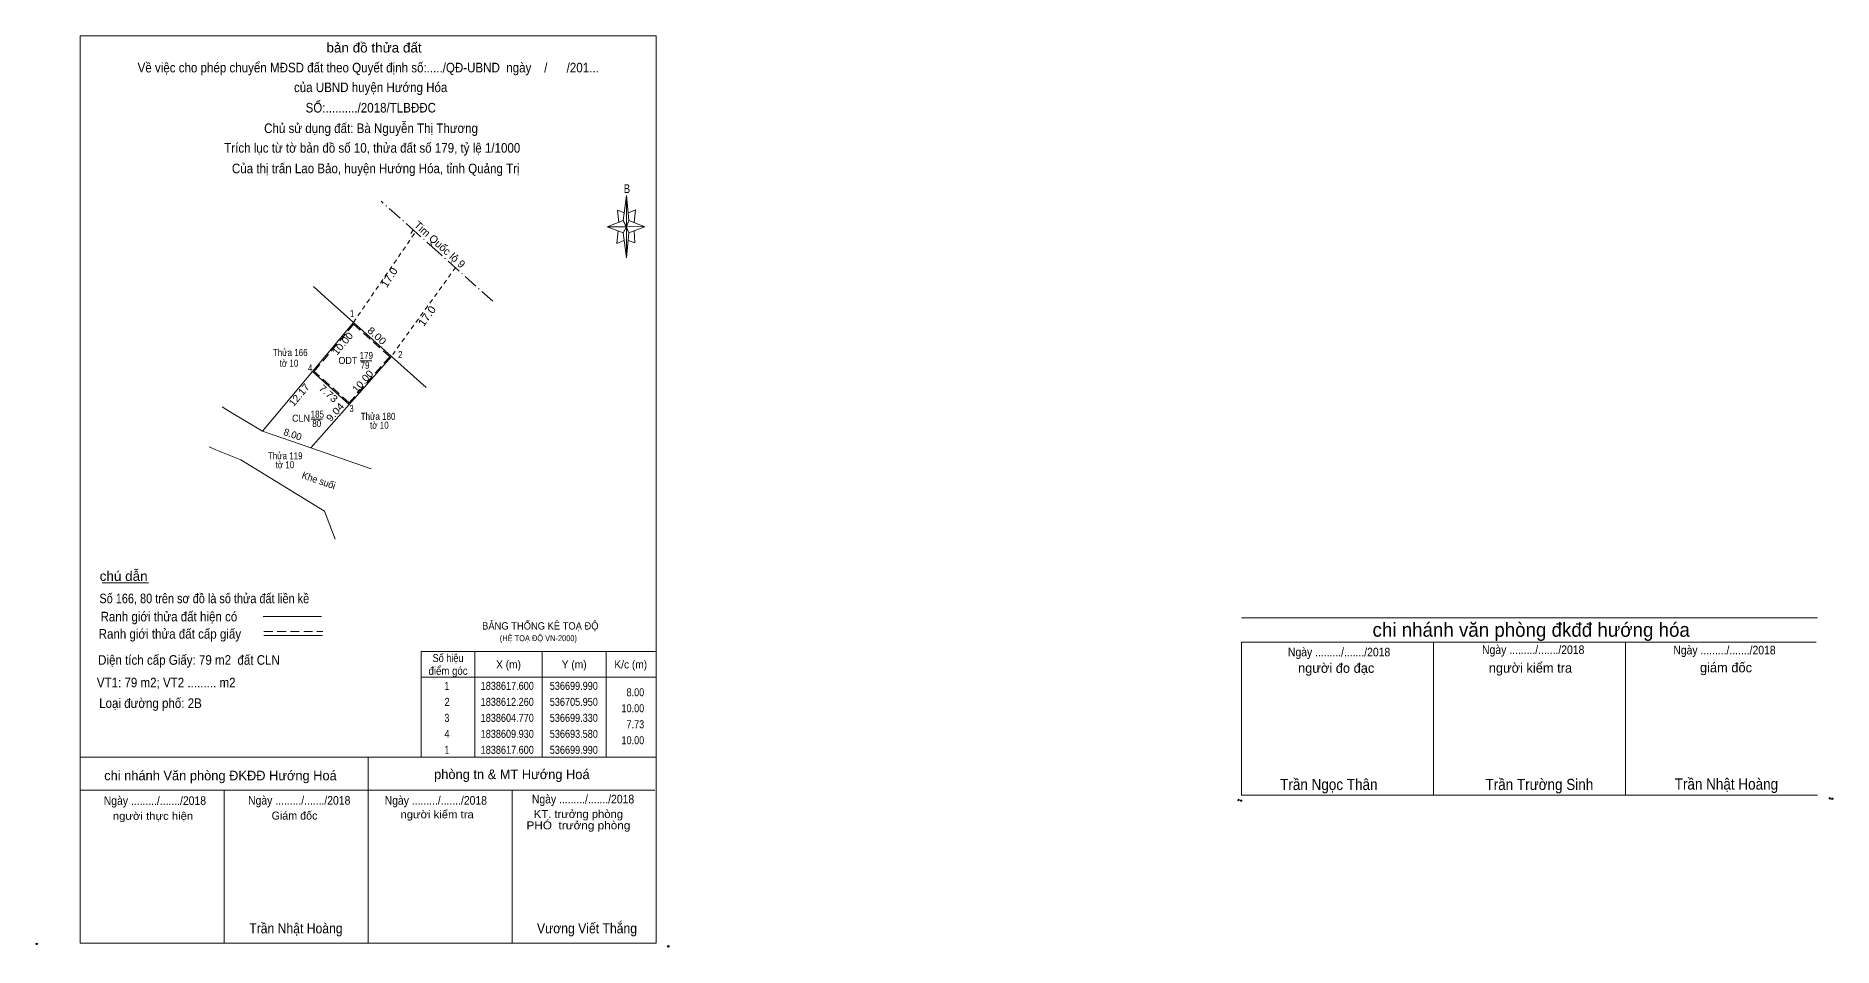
# Model space of a CAD drawing. Header units: metres. Extents: x 536173 to 536931, y 1838377 to 1838662.
# Drawn here: x 536650.4 to 536931.2, y 1838520 to 1838662.4 of the extents above; entities that cross this region are included whole.
import ezdxf
from ezdxf.enums import TextEntityAlignment as Align

# ---------------------------------------------------------------- set-up
doc = ezdxf.new("R2010")
doc.units = ezdxf.units.M
doc.header["$LTSCALE"] = 0.46
doc.header["$PDMODE"] = 32
doc.header["$PDSIZE"] = 0.23
for name, pattern in [('DOT_DASHED', [7.7, 5, -1.2, 0.3, -1.2]), ('MEDIUM_DASHED', [4.5, 3, -1.5]), ('SHORT_DASHED', [2.7, 1.5, -1.2])]:
    doc.linetypes.add(name, pattern=pattern)
for name, color, linetype, lineweight in [('15', 7, 'Continuous', 13), ('17', 7, 'Continuous', 13), ('5', 7, 'Continuous', 13)]:
    doc.layers.add(name, color=color, linetype=linetype, lineweight=lineweight)
doc.layers.add('6', color=7, linetype='Continuous')

msp = doc.modelspace()

# ---------------------------------------------------------------- linework, layer by layer
at = {"layer": '15', "linetype": 'DOT_DASHED'}
for p, q in [((536709.93, 1838631.52), (536704.31, 1838636.56)), ((536713.15, 1838628.63), (536709.93, 1838631.52)), ((536721.77, 1838620.9), (536713.15, 1838628.63))]:
    msp.add_line(p, q, dxfattribs=at)
at = {"layer": '15'}
for p, q in [((536742.14, 1838633.52), (536742.64, 1838637.42)), ((536742.14, 1838631.62), (536739.64, 1838632.52)), ((536743.04, 1838631.62), (536742.64, 1838627.72)), ((536743.04, 1838633.52), (536745.54, 1838632.52)), ((536743.84, 1838631.92), (536743.94, 1838630.02)), ((536743.94, 1838630.02), (536742.94, 1838630.42)), ((536693.74, 1838623.2), (536695.52, 1838621.6)), ((536699.99, 1838617.6), (536695.52, 1838621.6)), ((536699.99, 1838617.6), (536705.95, 1838612.26)), ((536701.03, 1838611.6), (536702.84, 1838611.6)), ((536711.33, 1838607.44), (536705.95, 1838612.26)), ((536685.77, 1838600.6), (536693.58, 1838609.93)), ((536679.46, 1838604.39), (536680.63, 1838603.69)), ((536685.77, 1838600.6), (536680.63, 1838603.69)), ((536693.38, 1838602.46), (536695.14, 1838602.46)), ((536678.49, 1838597.71), (536677.45, 1838598.13)), ((536693.33, 1838597.99), (536702.78, 1838594.72)), ((536660.74, 1838576.89), (536667.98, 1838576.89)), ((536685.87, 1838571.62), (536695.01, 1838571.62)), ((536686.01, 1838568.69), (536695.15, 1838568.69)), ((536718.97, 1838566.14), (536718.97, 1838549.64)), ((536729.47, 1838566.14), (536729.47, 1838549.64)), ((536739.47, 1838566.14), (536739.47, 1838549.64)), ((536710.57, 1838562.14), (536747.27, 1838562.14)), ((536657.27, 1838549.64), (536747.27, 1838549.64)), ((536702.27, 1838520.58), (536702.29, 1838549.64)), ((536657.27, 1838544.48), (536747.07, 1838544.48)), ((536679.77, 1838520.58), (536679.79, 1838544.48)), ((536724.77, 1838520.58), (536724.79, 1838544.48)), ((536747.27, 1838520.58), (536657.27, 1838520.58))]:
    msp.add_line(p, q, dxfattribs=at)
at = {"layer": '15', "linetype": 'SHORT_DASHED'}
for p, q in [((536699.99, 1838617.6), (536709.69, 1838631.74)), ((536708.93, 1838631.52), (536709.3, 1838632.09)), ((536706.12, 1838612.56), (536715.91, 1838626.16))]:
    msp.add_line(p, q, dxfattribs=at)
at = {"layer": '15', "linetype": 'MEDIUM_DASHED'}
msp.add_line((536686.01, 1838569.31), (536695.21, 1838569.31), dxfattribs=at)
at = {"layer": '15'}
for points in [[(536657.27, 1838662.38), (536747.27, 1838662.38), (536747.27, 1838520.58), (536657.27, 1838520.58)], [(536742.64, 1838637.42), (536743.04, 1838633.52), (536742.64, 1838632.52)], [(536742.64, 1838632.52), (536739.64, 1838632.52), (536742.14, 1838633.52), (536743.04, 1838631.62), (536745.54, 1838632.52), (536742.64, 1838632.62)], [(536742.64, 1838632.52), (536742.64, 1838627.72), (536742.14, 1838631.62)], [(536710.57, 1838566.14), (536747.27, 1838566.14), (536747.27, 1838549.64), (536710.57, 1838549.64)]]:
    msp.add_lwpolyline(points, close=True, dxfattribs=at)
for points in [[(536742.34, 1838634.72), (536741.24, 1838635.12), (536741.44, 1838633.22)], [(536742.94, 1838634.72), (536744.04, 1838635.22), (536743.84, 1838633.22)], [(536742.64, 1838632.52), (536742.14, 1838633.52), (536739.64, 1838632.52)], [(536741.34, 1838631.92), (536741.14, 1838629.92), (536742.24, 1838630.42)], [(536742.64, 1838632.52), (536743.04, 1838631.62), (536745.54, 1838632.52)], [(536699.99, 1838617.6), (536693.58, 1838609.93), (536699.33, 1838604.77), (536705.95, 1838612.26)], [(536699.33, 1838604.77), (536693.33, 1838597.99), (536685.77, 1838600.6)], [(536697.11, 1838583.74), (536695.49, 1838588.1), (536682.38, 1838596.12), (536678.49, 1838597.71)]]:
    msp.add_lwpolyline(points, dxfattribs=at)
at = {"layer": '15', "linetype": 'MEDIUM_DASHED'}
msp.add_lwpolyline([(536700.01, 1838617.31), (536705.67, 1838612.24), (536699.31, 1838605.05), (536693.86, 1838609.95)], close=True, dxfattribs=at)
at = {"layer": '17'}
for p, q in [((536679.77, 1838520.57), (536679.77, 1838520.58)), ((536702.27, 1838520.55), (536702.27, 1838520.58)), ((536724.77, 1838520.53), (536724.77, 1838520.58))]:
    msp.add_line(p, q, dxfattribs=at)
at = {"layer": '5'}
for p, q in [((536838.74, 1838571.41), (536928.74, 1838571.41)), ((536838.74, 1838567.61), (536928.54, 1838567.61)), ((536838.74, 1838567.61), (536928.54, 1838567.61)), ((536838.74, 1838567.61), (536928.54, 1838567.61)), ((536868.74, 1838543.71), (536868.74, 1838567.61)), ((536898.74, 1838543.71), (536898.74, 1838567.61))]:
    msp.add_line(p, q, dxfattribs=at)
msp.add_lwpolyline([(536928.74, 1838543.71), (536838.74, 1838543.71), (536838.74, 1838567.61)], dxfattribs=at)
for p in [(536838.28, 1838542.95), (536838.68, 1838542.87), (536930.64, 1838543.21), (536931.04, 1838543.15)]:
    msp.add_point(p, dxfattribs=at)
at = {"layer": '6'}
for p in [(536650.5, 1838520.46), (536749.17, 1838520.08)]:
    msp.add_point(p, dxfattribs=at)

# ---------------------------------------------------------------- texts
at = {"layer": '15'}
for s, height, width, p in [('bản đồ thửa đất', 1.5, 1.05, (536703.21, 1838659.79)), ('Về việc cho phép chuyển MĐSD đất theo Quyết định số:...../QĐ-UBND  ngày    /      /201...', 1.5, 0.9, (536702.295, 1838656.68)), ('của UBND huyện Hướng Hóa', 1.5, 0.9, (536702.68, 1838653.6)), ('SỐ:........../2018/TLBĐĐC', 1.5, 0.9, (536702.695, 1838650.41)), ('Chủ sử dụng đất: Bà Nguyễn Thị Thương', 1.5, 0.9, (536702.74, 1838647.2)), ('Trích lục từ tờ bản đồ số 10, thửa đất số 179, tỷ lệ 1/1000 ', 1.5, 0.9, (536703.18, 1838644.13)), ('Của thị trấn Lao Bảo, huyện Hướng Hóa, tỉnh Quảng Trị', 1.5, 0.9, (536703.475, 1838640.92)), ('B', 1.378, 0.8, (536742.72, 1838637.81)), ('Thửa 166', 1.1, 0.85, (536690.115, 1838612.35)), ('tờ 10', 1.1, 0.85, (536689.925, 1838610.67)), ('ODT', 1.1, 0.95, (536699.125, 1838611.11)), ('179', 1.1, 0.85, (536702, 1838611.89)), ('79', 1.1, 0.85, (536701.8, 1838610.35)), ('CLN', 1.1, 0.95, (536691.8, 1838602.08)), ('185', 1.1, 0.85, (536694.345, 1838602.7)), ('Thửa 180', 1.1, 0.85, (536703.835, 1838602.37)), ('80', 1.1, 0.85, (536694.255, 1838601.25)), ('tờ 10', 1.1, 0.85, (536704.035, 1838600.98)), ('Thửa 119', 1.1, 0.85, (536689.33, 1838596.19)), ('tờ 10', 1.1, 0.85, (536689.285, 1838594.8)), ('BẢNG THỐNG KÊ TOẠ ĐỘ ', 1.15, 0.95, (536729.39, 1838569.59)), ('(HỆ TOẠ ĐỘ VN-2000)', 0.9335, 0.9, (536728.88, 1838567.78)), ('điểm góc', 1.25, 0.9, (536714.77, 1838562.52)), ('Số hiệu', 1.25, 0.85, (536714.77, 1838564.52)), ('X (m)', 1.25, 0.95, (536724.22, 1838563.52)), ('Y (m)', 1.25, 0.95, (536734.475, 1838563.52)), ('K/c (m)', 1.25, 0.95, (536743.315, 1838563.52)), (' 1', 1.25, 0.75, (536714.42, 1838560.17)), ('1838617.600', 1.25, 0.85, (536724.02, 1838560.17)), ('536699.990', 1.25, 0.85, (536734.42, 1838560.17)), (' 2', 1.25, 0.85, (536714.425, 1838557.67)), ('1838612.260', 1.25, 0.85, (536724.02, 1838557.67)), ('536705.950', 1.25, 0.85, (536734.42, 1838557.67)), (' 3', 1.25, 0.8, (536714.415, 1838555.17)), ('1838604.770', 1.25, 0.85, (536724.02, 1838555.17)), ('536699.330', 1.25, 0.85, (536734.42, 1838555.17)), (' 4', 1.25, 0.85, (536714.42, 1838552.67)), ('1838609.930', 1.25, 0.85, (536724.02, 1838552.67)), ('536693.580', 1.25, 0.85, (536734.42, 1838552.67)), (' 1', 1.25, 0.75, (536714.42, 1838550.17)), ('1838617.600', 1.25, 0.85, (536724.02, 1838550.17)), ('536699.990', 1.25, 0.85, (536734.42, 1838550.17)), ('Ngày ........./......./2018', 1.35, 0.9, (536735.86, 1838542.42)), ('Ngày ........./......./2018', 1.35, 0.9, (536668.97, 1838542.18)), ('người thực hiện', 1.2, 1.1, (536668.675, 1838539.86)), ('Ngày ........./......./2018', 1.35, 0.9, (536691.52, 1838542.22)), ('Ngày ........./......./2018', 1.35, 0.9, (536712.86, 1838542.22)), ('người kiểm tra', 1.2, 1.1, (536713.06, 1838540.1)), ('KT. trưởng phòng', 1.25, 1.05, (536735.14, 1838540.14)), ('PHÓ  trưởng phòng', 1.25, 1.1, (536735.14, 1838538.37)), ('Vương Viết Thắng', 1.58, 0.9, (536736.48, 1838522.11)), ('Trần Nhật Hoàng', 1.58, 0.9, (536691.005, 1838522.11))]:
    msp.add_text(s, height=height, dxfattribs=dict(at, width=width)).set_placement(p, align=Align.CENTER)
for s, height, rotation, p in [('Tim Quốc lộ 9', 1.2, 318.122, (536713.0695, 1838629.3225)), ('8.00', 1.1, 340.953, (536690.3255, 1838599.5655))]:
    msp.add_text(s, height=height, rotation=rotation, dxfattribs=at).set_placement(p, align=Align.CENTER)
for s, height, rotation, width, p in [('17.0', 1.2, 57.279, 1.05, (536706.0885, 1838624.3107)), ('17.0', 1.2, 54.236, 1.1, (536711.9639, 1838618.2493)), ('8.00', 1.1, 318.141, 1.15, (536703.288, 1838615.096)), ('10.00', 1.1, 50.114, 1.1, (536698.7282, 1838613.9373)), ('10.00', 1.1, 48.528, 1.1, (536701.8495, 1838608.0408)), ('12.17', 1.1, 50.068, 1.1, (536691.9275, 1838605.912)), ('7.73', 1.1, 318.095, 1.15, (536695.7127, 1838606.0769)), ('9.04', 1.1, 48.493, 1.15, (536697.532, 1838603.2105)), ('Khe suối', 1.1, 340.929, 0.95, (536694.3903, 1838592.3845))]:
    msp.add_text(s, height=height, rotation=rotation, dxfattribs=dict(at, width=width)).set_placement(p, align=Align.CENTER)
for s, height, width, p in [(' 1', 1.1, 0.75, (536700.09, 1838618.44)), (' 2', 1.1, 0.85, (536707.66, 1838612.03)), (' 4', 1.1, 0.85, (536693.58, 1838609.93)), (' 3', 1.1, 0.8, (536700.02, 1838603.6)), ('10.00', 1.25, 0.85, (536745.42, 1838556.67)), ('8.00', 1.25, 0.85, (536745.42, 1838559.17)), ('7.73', 1.25, 0.85, (536745.42, 1838554.17)), ('10.00', 1.25, 0.85, (536745.42, 1838551.67))]:
    msp.add_text(s, height=height, dxfattribs=dict(at, width=width)).set_placement(p, align=Align.RIGHT)
for s, width, p in [('chú dẫn', 1.05, (536660.34, 1838577.2)), ('Số 166, 80 trên sơ đồ là số thửa đất liền kề', 0.85, (536660.3, 1838573.71)), ('Ranh giới thửa đất hiện có ', 0.9, (536660.48, 1838570.87)), ('Ranh giới thửa đất cấp giấy', 0.9, (536660.18, 1838568.17)), ('Diện tích cấp Giấy: 79 m2  đất CLN', 0.9, (536660.1, 1838564.09)), ('VT1: 79 m2; VT2 ......... m2', 0.9, (536659.9, 1838560.56)), ('Loại đường phố: 2B', 0.9, (536660.26, 1838557.34))]:
    msp.add_text(s, height=1.5, dxfattribs=dict(at, width=width)).set_placement(p)
for s, height, p in [('chi nhánh Văn phòng ĐKĐĐ Hướng Hoá', 1.5, (536679.215, 1838546.03)), ('phòng tn & MT Hướng Hoá', 1.5, (536724.74, 1838546.22)), ('Giám đốc', 1.25, (536690.78, 1838539.89))]:
    msp.add_text(s, height=height, dxfattribs=at).set_placement(p, align=Align.CENTER)
at = {"layer": '5'}
for s, height, p in [('chi nhánh văn phòng đkđđ hướng hóa', 2.187, (536883.995, 1838568.47)), ('người đo đạc', 1.5, (536853.525, 1838562.83)), ('người kiểm tra', 1.5, (536883.875, 1838562.85)), ('giám đốc', 1.5, (536914.425, 1838562.91))]:
    msp.add_text(s, height=height, dxfattribs=at).set_placement(p, align=Align.CENTER)
at = {"layer": '5', "width": 0.9}
for s, height, p in [('Ngày ........./......./2018', 1.35, (536853.98, 1838565.4)), ('Ngày ........./......./2018', 1.35, (536884.31, 1838565.77)), ('Ngày ........./......./2018', 1.35, (536914.19, 1838565.71)), ('Trần Ngọc Thân', 1.75, (536852.38, 1838544.51)), ('Trần Trường Sinh', 1.75, (536885.27, 1838544.51)), ('Trần Nhật Hoàng', 1.75, (536914.49, 1838544.57))]:
    msp.add_text(s, height=height, dxfattribs=at).set_placement(p, align=Align.CENTER)

doc.saveas('drawing.dxf')
